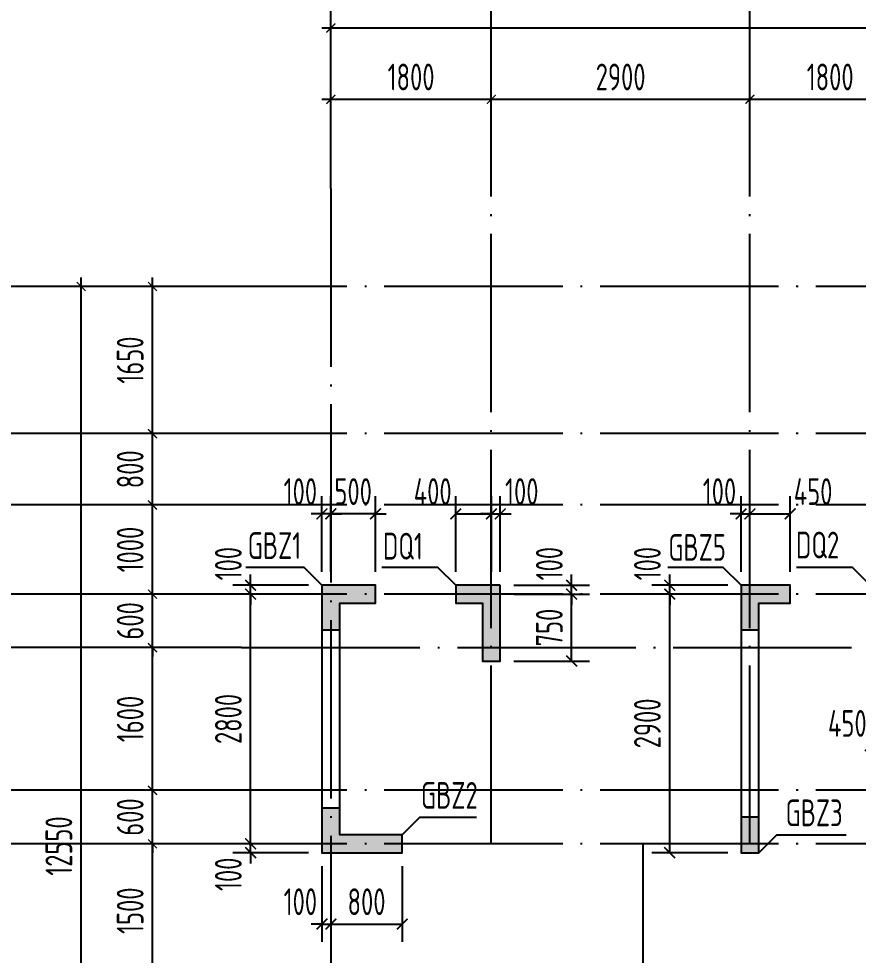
# Model space of a CAD drawing. Extents: x -812054 to 22247, y -644080 to 1003627.
# Drawn here: x -484283 to -474868, y -355476 to -344973 of the extents above; entities that cross this region are included whole.
import ezdxf
from ezdxf.enums import TextEntityAlignment as Align

# ---------------------------------------------------------------- set-up
doc = ezdxf.new("R2010")
doc.units = 0
doc.header["$LTSCALE"] = 1000
doc.linetypes.add('DOTE', pattern=[2.42, 2, -0.2, 0.02, -0.2])
doc.layers.get('0').update_dxf_attribs({"linetype": 'CONTINUOUS'})
doc.layers.get('DEFPOINTS').update_dxf_attribs({"linetype": 'CONTINUOUS'})
for name, color, linetype in [('A-AXIS', 1, 'CONTINUOUS'), ('A-DOTE', 10, 'DOTE'), ('S-Q墙实线', 6, 'CONTINUOUS'), ('S-Q墙标注', 3, 'CONTINUOUS'), ('S-X详图填充', 252, 'CONTINUOUS'), ('S-X详图实线', 4, 'CONTINUOUS'), ('S-Y一般标注', 3, 'CONTINUOUS'), ('S-Z柱编号', 6, 'CONTINUOUS')]:
    doc.layers.add(name, color=color, linetype=linetype)
doc.styles.add('TSSD_DIMENSION', font='Tssdeng.shx', dxfattribs={"width": 0.7, "bigfont": 'tssdchn.shx'})
doc.styles.add('TSSD_REIN', font='tssdeng.shx', dxfattribs={"width": 0.7, "height": 300, "bigfont": 'tssdchn.shx'})
doc.styles.add('结构文字', font='zstxt.shx', dxfattribs={"width": 0.7, "bigfont": 'zshz.shx'})
doc.dimstyles.new('STRUCK', dxfattribs={"dimtxt": 400, "dimasz": 121, "dimexe": 200, "dimexo": 150, "dimgap": 115, "dimtad": 1, "dimdec": 0, "dimdsep": 46, "dimtxsty": '结构文字', "dimblk": 'ARCHTICK', "dimcen": 400, "dimclrd": 3, "dimclre": 3, "dimclrt": 7, "dimadec": 0, "dimazin": 0, "dimtfac": 1, "dimtdec": 0, "dimtix": 1, "dimtmove": 2, "dimatfit": 3, "dimldrblk": '_DIMX', "dimfxl": 1, "dimtolj": 1, "dimtzin": 0, "dimarcsym": 0})
doc.dimstyles.new('TSSD_100_100', dxfattribs={"dimtxt": 300, "dimasz": 100, "dimexe": 100, "dimexo": 250, "dimgap": 100, "dimtad": 1, "dimdec": 0, "dimzin": 0, "dimdsep": 46, "dimtxsty": 'TSSD_DIMENSION', "dimblk": 'ARCHTICK', "dimcen": 0, "dimdle": 100, "dimclrt": 7, "dimadec": 0, "dimazin": 0, "dimtfac": 1, "dimtdec": 0, "dimtix": 1, "dimtmove": 2, "dimatfit": 3, "dimldrblk": 'ARCHTICK', "dimfxl": 1, "dimtolj": 1, "dimtzin": 0, "dimarcsym": 0})

# ---------------------------------------------------------------- blocks, each defined once
blk = doc.blocks.new('_ArchTick')
at = {"color": 0, "linetype": 'ByBlock', "const_width": 0.15}
blk.add_lwpolyline([(-0.5, -0.5), (0.5, 0.5)], dxfattribs=at)
blk = doc.blocks.new('*D137')
at = {"layer": 'DEFPOINTS', "color": 0, "transparency": 16777216}
for p in [(6400, 19250), (4600, 18250), (6400, 18250)]:
    blk.add_point(p, dxfattribs=at)
at = {"layer": 'S-Y一般标注', "color": 0, "lineweight": -2, "transparency": 16777216}
for p, q in [((4600, 18500), (4600, 19350)), ((6400, 18500), (6400, 19350)), ((4500, 19250), (6500, 19250))]:
    blk.add_line(p, q, dxfattribs=at)
at = {"layer": 'S-Y一般标注', "color": 0, "lineweight": -2, "transparency": 16777216, "xscale": 100, "yscale": 100, "zscale": 100, "rotation": 180}
blk.add_blockref('_ArchTick', (4600, 19250), dxfattribs=at)
at = {"layer": 'S-Y一般标注', "color": 0, "lineweight": -2, "transparency": 16777216, "xscale": 100, "yscale": 100, "zscale": 100}
blk.add_blockref('_ArchTick', (6400, 19250), dxfattribs=at)
at = {"layer": 'S-Y一般标注', "color": 7, "transparency": 16777216, "insert": (5500, 19500), "char_height": 300, "attachment_point": 5, "style": 'TSSD_DIMENSION'}
blk.add_mtext('\\A1;1800', dxfattribs=at)
blk = doc.blocks.new('*D138')
at = {"layer": 'DEFPOINTS', "color": 0, "transparency": 16777216}
for p in [(9300, 19250), (6400, 18250), (9300, 18250)]:
    blk.add_point(p, dxfattribs=at)
at = {"layer": 'S-Y一般标注', "color": 0, "lineweight": -2, "transparency": 16777216}
for p, q in [((6400, 18500), (6400, 19350)), ((9300, 18500), (9300, 19350)), ((6300, 19250), (9400, 19250))]:
    blk.add_line(p, q, dxfattribs=at)
at = {"layer": 'S-Y一般标注', "color": 0, "lineweight": -2, "transparency": 16777216, "xscale": 100, "yscale": 100, "zscale": 100, "rotation": 180}
blk.add_blockref('_ArchTick', (6400, 19250), dxfattribs=at)
at = {"layer": 'S-Y一般标注', "color": 0, "lineweight": -2, "transparency": 16777216, "xscale": 100, "yscale": 100, "zscale": 100}
blk.add_blockref('_ArchTick', (9300, 19250), dxfattribs=at)
at = {"layer": 'S-Y一般标注', "color": 7, "transparency": 16777216, "insert": (7850, 19500), "char_height": 300, "attachment_point": 5, "style": 'TSSD_DIMENSION'}
blk.add_mtext('\\A1;2900', dxfattribs=at)
blk = doc.blocks.new('*D139')
at = {"layer": 'DEFPOINTS', "color": 0, "transparency": 16777216}
for p in [(11100, 19250), (9300, 18250), (11100, 18250)]:
    blk.add_point(p, dxfattribs=at)
at = {"layer": 'S-Y一般标注', "color": 0, "lineweight": -2, "transparency": 16777216}
for p, q in [((9300, 18500), (9300, 19350)), ((11100, 18500), (11100, 19350)), ((9200, 19250), (11200, 19250))]:
    blk.add_line(p, q, dxfattribs=at)
at = {"layer": 'S-Y一般标注', "color": 0, "lineweight": -2, "transparency": 16777216, "xscale": 100, "yscale": 100, "zscale": 100, "rotation": 180}
blk.add_blockref('_ArchTick', (9300, 19250), dxfattribs=at)
at = {"layer": 'S-Y一般标注', "color": 0, "lineweight": -2, "transparency": 16777216, "xscale": 100, "yscale": 100, "zscale": 100}
blk.add_blockref('_ArchTick', (11100, 19250), dxfattribs=at)
at = {"layer": 'S-Y一般标注', "color": 7, "transparency": 16777216, "insert": (10200, 19500), "char_height": 300, "attachment_point": 5, "style": 'TSSD_DIMENSION'}
blk.add_mtext('\\A1;1800', dxfattribs=at)
blk = doc.blocks.new('*D159')
at = {"layer": 'DEFPOINTS', "color": 0, "transparency": 16777216}
for p in [(54600, 20050), (4600, 18250), (54600, 18250)]:
    blk.add_point(p, dxfattribs=at)
at = {"layer": 'S-Y一般标注', "color": 0, "lineweight": -2, "transparency": 16777216}
for p, q in [((4600, 18500), (4600, 20150)), ((54600, 18500), (54600, 20150)), ((4500, 20050), (54700, 20050))]:
    blk.add_line(p, q, dxfattribs=at)
at = {"layer": 'S-Y一般标注', "color": 0, "lineweight": -2, "transparency": 16777216, "xscale": 100, "yscale": 100, "zscale": 100, "rotation": 180}
blk.add_blockref('_ArchTick', (4600, 20050), dxfattribs=at)
at = {"layer": 'S-Y一般标注', "color": 0, "lineweight": -2, "transparency": 16777216, "xscale": 100, "yscale": 100, "zscale": 100}
blk.add_blockref('_ArchTick', (54600, 20050), dxfattribs=at)
at = {"layer": 'S-Y一般标注', "color": 7, "transparency": 16777216, "insert": (29600, 20300), "char_height": 300, "attachment_point": 5, "style": 'TSSD_DIMENSION'}
blk.add_mtext('\\A1;50000', dxfattribs=at)
blk = doc.blocks.new('*D161')
at = {"layer": 'DEFPOINTS', "color": 0, "transparency": 16777216}
for p in [(2600, 10900), (3600, 10900), (3600, 9400)]:
    blk.add_point(p, dxfattribs=at)
at = {"layer": 'S-Y一般标注', "color": 0, "lineweight": -2, "transparency": 16777216}
for p, q in [((2600, 9300), (2600, 11000)), ((3350, 10900), (2500, 10900)), ((3350, 9400), (2500, 9400))]:
    blk.add_line(p, q, dxfattribs=at)
at = {"layer": 'S-Y一般标注', "color": 0, "lineweight": -2, "transparency": 16777216, "xscale": 100, "yscale": 100, "zscale": 100}
for p, rotation in [((2600, 10900), 90), ((2600, 9400), 270)]:
    blk.add_blockref('_ArchTick', p, dxfattribs=dict(at, rotation=rotation))
at = {"layer": 'S-Y一般标注', "color": 7, "transparency": 16777216, "insert": (2350, 10150), "char_height": 300, "attachment_point": 5, "rotation": 90, "style": 'TSSD_DIMENSION'}
blk.add_mtext('\\A1;1500', dxfattribs=at)
blk = doc.blocks.new('*D162')
at = {"layer": 'DEFPOINTS', "color": 0, "transparency": 16777216}
for p in [(2600, 11500), (3600, 11500), (3600, 10900)]:
    blk.add_point(p, dxfattribs=at)
at = {"layer": 'S-Y一般标注', "color": 0, "lineweight": -2, "transparency": 16777216}
for p, q in [((2600, 11500), (2600, 11600)), ((3350, 11500), (2500, 11500)), ((2600, 10900), (2600, 11500)), ((3350, 10900), (2500, 10900)), ((2600, 10900), (2600, 10800))]:
    blk.add_line(p, q, dxfattribs=at)
at = {"layer": 'S-Y一般标注', "color": 0, "lineweight": -2, "transparency": 16777216, "xscale": 100, "yscale": 100, "zscale": 100}
for p, rotation in [((2600, 11500), 270), ((2600, 10900), 90)]:
    blk.add_blockref('_ArchTick', p, dxfattribs=dict(at, rotation=rotation))
at = {"layer": 'S-Y一般标注', "color": 7, "transparency": 16777216, "insert": (2350, 11200), "char_height": 300, "attachment_point": 5, "rotation": 90, "style": 'TSSD_DIMENSION'}
blk.add_mtext('\\A1;600', dxfattribs=at)
blk = doc.blocks.new('*D163')
at = {"layer": 'DEFPOINTS', "color": 0, "transparency": 16777216}
for p in [(2600, 13100), (3600, 13100), (3600, 11500)]:
    blk.add_point(p, dxfattribs=at)
at = {"layer": 'S-Y一般标注', "color": 0, "lineweight": -2, "transparency": 16777216}
for p, q in [((2600, 11400), (2600, 13200)), ((3350, 13100), (2500, 13100)), ((3350, 11500), (2500, 11500))]:
    blk.add_line(p, q, dxfattribs=at)
at = {"layer": 'S-Y一般标注', "color": 0, "lineweight": -2, "transparency": 16777216, "xscale": 100, "yscale": 100, "zscale": 100}
for p, rotation in [((2600, 13100), 90), ((2600, 11500), 270)]:
    blk.add_blockref('_ArchTick', p, dxfattribs=dict(at, rotation=rotation))
at = {"layer": 'S-Y一般标注', "color": 7, "transparency": 16777216, "insert": (2350, 12300), "char_height": 300, "attachment_point": 5, "rotation": 90, "style": 'TSSD_DIMENSION'}
blk.add_mtext('\\A1;1600', dxfattribs=at)
blk = doc.blocks.new('*D164')
at = {"layer": 'DEFPOINTS', "color": 0, "transparency": 16777216}
for p in [(2600, 13700), (3600, 13700), (3600, 13100)]:
    blk.add_point(p, dxfattribs=at)
at = {"layer": 'S-Y一般标注', "color": 0, "lineweight": -2, "transparency": 16777216}
for p, q in [((2600, 13700), (2600, 13800)), ((3350, 13700), (2500, 13700)), ((2600, 13100), (2600, 13700)), ((3350, 13100), (2500, 13100)), ((2600, 13100), (2600, 13000))]:
    blk.add_line(p, q, dxfattribs=at)
at = {"layer": 'S-Y一般标注', "color": 0, "lineweight": -2, "transparency": 16777216, "xscale": 100, "yscale": 100, "zscale": 100}
for p, rotation in [((2600, 13700), 270), ((2600, 13100), 90)]:
    blk.add_blockref('_ArchTick', p, dxfattribs=dict(at, rotation=rotation))
at = {"layer": 'S-Y一般标注', "color": 7, "transparency": 16777216, "insert": (2350, 13400), "char_height": 300, "attachment_point": 5, "rotation": 90, "style": 'TSSD_DIMENSION'}
blk.add_mtext('\\A1;600', dxfattribs=at)
blk = doc.blocks.new('*D165')
at = {"layer": 'DEFPOINTS', "color": 0, "transparency": 16777216}
for p in [(2600, 14700), (3600, 14700), (3600, 13700)]:
    blk.add_point(p, dxfattribs=at)
at = {"layer": 'S-Y一般标注', "color": 0, "lineweight": -2, "transparency": 16777216}
for p, q in [((2600, 13600), (2600, 14800)), ((3350, 14700), (2500, 14700)), ((3350, 13700), (2500, 13700))]:
    blk.add_line(p, q, dxfattribs=at)
at = {"layer": 'S-Y一般标注', "color": 0, "lineweight": -2, "transparency": 16777216, "xscale": 100, "yscale": 100, "zscale": 100}
for p, rotation in [((2600, 14700), 90), ((2600, 13700), 270)]:
    blk.add_blockref('_ArchTick', p, dxfattribs=dict(at, rotation=rotation))
at = {"layer": 'S-Y一般标注', "color": 7, "transparency": 16777216, "insert": (2350, 14200), "char_height": 300, "attachment_point": 5, "rotation": 90, "style": 'TSSD_DIMENSION'}
blk.add_mtext('\\A1;1000', dxfattribs=at)
blk = doc.blocks.new('*D166')
at = {"layer": 'DEFPOINTS', "color": 0, "transparency": 16777216}
for p in [(1800, 17150), (3600, 17150), (3600, 4600)]:
    blk.add_point(p, dxfattribs=at)
at = {"layer": 'S-Y一般标注', "color": 0, "lineweight": -2, "transparency": 16777216}
for p, q in [((1800, 4500), (1800, 17250)), ((3350, 17150), (1700, 17150)), ((3350, 4600), (1700, 4600))]:
    blk.add_line(p, q, dxfattribs=at)
at = {"layer": 'S-Y一般标注', "color": 0, "lineweight": -2, "transparency": 16777216, "xscale": 100, "yscale": 100, "zscale": 100}
for p, rotation in [((1800, 17150), 90), ((1800, 4600), 270)]:
    blk.add_blockref('_ArchTick', p, dxfattribs=dict(at, rotation=rotation))
at = {"layer": 'S-Y一般标注', "color": 7, "transparency": 16777216, "insert": (1550, 10875), "char_height": 300, "attachment_point": 5, "rotation": 90, "style": 'TSSD_DIMENSION'}
blk.add_mtext('\\A1;12550', dxfattribs=at)
blk = doc.blocks.new('*D167')
at = {"layer": 'DEFPOINTS', "color": 0, "transparency": 16777216}
for p in [(2600, 15500), (3600, 15500), (3600, 14700)]:
    blk.add_point(p, dxfattribs=at)
at = {"layer": 'S-Y一般标注', "color": 0, "lineweight": -2, "transparency": 16777216}
for p, q in [((2600, 14600), (2600, 15600)), ((3350, 15500), (2500, 15500)), ((3350, 14700), (2500, 14700))]:
    blk.add_line(p, q, dxfattribs=at)
at = {"layer": 'S-Y一般标注', "color": 0, "lineweight": -2, "transparency": 16777216, "xscale": 100, "yscale": 100, "zscale": 100}
for p, rotation in [((2600, 15500), 90), ((2600, 14700), 270)]:
    blk.add_blockref('_ArchTick', p, dxfattribs=dict(at, rotation=rotation))
at = {"layer": 'S-Y一般标注', "color": 7, "transparency": 16777216, "insert": (2350, 15100), "char_height": 300, "attachment_point": 5, "rotation": 90, "style": 'TSSD_DIMENSION'}
blk.add_mtext('\\A1;800', dxfattribs=at)
blk = doc.blocks.new('*D198')
at = {"layer": 'DEFPOINTS', "color": 0, "transparency": 16777216}
for p in [(2600, 17150), (3600, 17150), (3600, 15500)]:
    blk.add_point(p, dxfattribs=at)
at = {"layer": 'S-Y一般标注', "color": 0, "lineweight": -2, "transparency": 16777216}
for p, q in [((2600, 15400), (2600, 17250)), ((3350, 17150), (2500, 17150)), ((3350, 15500), (2500, 15500))]:
    blk.add_line(p, q, dxfattribs=at)
at = {"layer": 'S-Y一般标注', "color": 0, "lineweight": -2, "transparency": 16777216, "xscale": 100, "yscale": 100, "zscale": 100}
for p, rotation in [((2600, 17150), 90), ((2600, 15500), 270)]:
    blk.add_blockref('_ArchTick', p, dxfattribs=dict(at, rotation=rotation))
at = {"layer": 'S-Y一般标注', "color": 7, "transparency": 16777216, "insert": (2350, 16325), "char_height": 300, "attachment_point": 5, "rotation": 90, "style": 'TSSD_DIMENSION'}
blk.add_mtext('\\A1;1650', dxfattribs=at)
blk = doc.blocks.new('*D2010')
at = {"layer": 'DEFPOINTS', "color": 0, "transparency": 16777216}
for p in [(-481683, -354226), (-480883, -354226), (-480883, -354326)]:
    blk.add_point(p, dxfattribs=at)
at = {"layer": 'S-Q墙标注', "color": 3, "lineweight": -2, "transparency": 16777216}
for p, q in [((-481683, -354226), (-481683, -354105)), ((-481033, -354226), (-481883, -354226)), ((-481683, -354326), (-481683, -354226)), ((-481033, -354326), (-481883, -354326)), ((-481683, -354326), (-481683, -354447))]:
    blk.add_line(p, q, dxfattribs=at)
at = {"layer": 'S-Q墙标注', "color": 3, "lineweight": -2, "transparency": 16777216, "xscale": 121, "yscale": 121, "zscale": 121}
for p, rotation in [((-481683, -354226), 270), ((-481683, -354326), 90)]:
    blk.add_blockref('_ArchTick', p, dxfattribs=dict(at, rotation=rotation))
at = {"layer": 'S-Q墙标注', "color": 7, "transparency": 16777216, "insert": (-481933, -354568), "char_height": 300, "attachment_point": 5, "rotation": 90, "style": 'TSSD_REIN'}
blk.add_mtext('\\A1;100', dxfattribs=at)
blk = doc.blocks.new('_DIMX')
blk.add_line((-150, 0), (150, 0))
at = {"const_width": 50}
blk.add_lwpolyline([(-70, -70), (70, 70)], dxfattribs=at)
blk = doc.blocks.new('*D2011')
at = {"layer": 'DEFPOINTS', "color": 0, "transparency": 16777216}
for p in [(-481683, -351426), (-480883, -351426), (-480883, -354226)]:
    blk.add_point(p, dxfattribs=at)
at = {"layer": 'S-Q墙标注', "color": 3, "lineweight": -2, "transparency": 16777216}
for p, q in [((-481033, -351426), (-481883, -351426)), ((-481683, -354226), (-481683, -351426)), ((-481033, -354226), (-481883, -354226))]:
    blk.add_line(p, q, dxfattribs=at)
at = {"layer": 'S-Q墙标注', "color": 3, "lineweight": -2, "transparency": 16777216, "xscale": 121, "yscale": 121, "zscale": 121}
for p, rotation in [((-481683, -351426), 90), ((-481683, -354226), 270)]:
    blk.add_blockref('_ArchTick', p, dxfattribs=dict(at, rotation=rotation))
at = {"layer": 'S-Q墙标注', "color": 7, "transparency": 16777216, "insert": (-481933, -352826), "char_height": 300, "attachment_point": 5, "rotation": 90, "style": 'TSSD_REIN'}
blk.add_mtext('\\A1;2800', dxfattribs=at)
blk = doc.blocks.new('*D2012')
at = {"layer": 'DEFPOINTS', "color": 0, "transparency": 16777216}
for p in [(-481683, -351326), (-480883, -351326), (-480883, -351426)]:
    blk.add_point(p, dxfattribs=at)
at = {"layer": 'S-Q墙标注', "color": 3, "lineweight": -2, "transparency": 16777216}
for p, q in [((-481683, -351326), (-481683, -351205)), ((-481033, -351326), (-481883, -351326)), ((-481683, -351426), (-481683, -351326)), ((-481033, -351426), (-481883, -351426)), ((-481683, -351426), (-481683, -351547))]:
    blk.add_line(p, q, dxfattribs=at)
at = {"layer": 'S-Q墙标注', "color": 3, "lineweight": -2, "transparency": 16777216, "xscale": 121, "yscale": 121, "zscale": 121}
for p, rotation in [((-481683, -351326), 270), ((-481683, -351426), 90)]:
    blk.add_blockref('_ArchTick', p, dxfattribs=dict(at, rotation=rotation))
at = {"layer": 'S-Q墙标注', "color": 7, "transparency": 16777216, "insert": (-481933, -351084), "char_height": 300, "attachment_point": 5, "rotation": 90, "style": 'TSSD_REIN'}
blk.add_mtext('\\A1;100', dxfattribs=at)
blk = doc.blocks.new('*D2013')
at = {"layer": 'DEFPOINTS', "color": 0, "transparency": 16777216}
for p in [(-480883, -354326), (-480783, -354326), (-480783, -355126)]:
    blk.add_point(p, dxfattribs=at)
at = {"layer": 'S-Q墙标注', "color": 3, "lineweight": -2, "transparency": 16777216}
for p, q in [((-480883, -354476), (-480883, -355326)), ((-480783, -354476), (-480783, -355326)), ((-480883, -355126), (-481004, -355126)), ((-480883, -355126), (-480783, -355126)), ((-480783, -355126), (-480662, -355126))]:
    blk.add_line(p, q, dxfattribs=at)
at = {"layer": 'S-Q墙标注', "color": 3, "lineweight": -2, "transparency": 16777216, "xscale": 121, "yscale": 121, "zscale": 121}
blk.add_blockref('_ArchTick', (-480883, -355126), dxfattribs=at)
at = {"layer": 'S-Q墙标注', "color": 3, "lineweight": -2, "transparency": 16777216, "xscale": 121, "yscale": 121, "zscale": 121, "rotation": 180}
blk.add_blockref('_ArchTick', (-480783, -355126), dxfattribs=at)
at = {"layer": 'S-Q墙标注', "color": 7, "transparency": 16777216, "insert": (-481125, -354876), "char_height": 300, "attachment_point": 5, "style": 'TSSD_REIN'}
blk.add_mtext('\\A1;100', dxfattribs=at)
blk = doc.blocks.new('*D2014')
at = {"layer": 'DEFPOINTS', "color": 0, "transparency": 16777216}
for p in [(-480783, -354326), (-479983, -354326), (-479983, -355126)]:
    blk.add_point(p, dxfattribs=at)
at = {"layer": 'S-Q墙标注', "color": 3, "lineweight": -2, "transparency": 16777216}
for p, q in [((-480783, -354476), (-480783, -355326)), ((-479983, -354476), (-479983, -355326)), ((-480783, -355126), (-479983, -355126))]:
    blk.add_line(p, q, dxfattribs=at)
at = {"layer": 'S-Q墙标注', "color": 3, "lineweight": -2, "transparency": 16777216, "xscale": 121, "yscale": 121, "zscale": 121, "rotation": 180}
blk.add_blockref('_ArchTick', (-480783, -355126), dxfattribs=at)
at = {"layer": 'S-Q墙标注', "color": 3, "lineweight": -2, "transparency": 16777216, "xscale": 121, "yscale": 121, "zscale": 121}
blk.add_blockref('_ArchTick', (-479983, -355126), dxfattribs=at)
at = {"layer": 'S-Q墙标注', "color": 7, "transparency": 16777216, "insert": (-480383, -354876), "char_height": 300, "attachment_point": 5, "style": 'TSSD_REIN'}
blk.add_mtext('\\A1;800', dxfattribs=at)
blk = doc.blocks.new('*D2017')
at = {"layer": 'DEFPOINTS', "color": 0, "transparency": 16777216}
for p in [(-480783, -350526), (-480783, -351326), (-480283, -351326)]:
    blk.add_point(p, dxfattribs=at)
at = {"layer": 'S-Q墙标注', "color": 3, "lineweight": -2, "transparency": 16777216}
for p, q in [((-480783, -351176), (-480783, -350326)), ((-480283, -351176), (-480283, -350326)), ((-480783, -350526), (-480904, -350526)), ((-480283, -350526), (-480783, -350526)), ((-480283, -350526), (-480162, -350526))]:
    blk.add_line(p, q, dxfattribs=at)
at = {"layer": 'S-Q墙标注', "color": 3, "lineweight": -2, "transparency": 16777216, "xscale": 121, "yscale": 121, "zscale": 121}
blk.add_blockref('_ArchTick', (-480783, -350526), dxfattribs=at)
at = {"layer": 'S-Q墙标注', "color": 3, "lineweight": -2, "transparency": 16777216, "xscale": 121, "yscale": 121, "zscale": 121, "rotation": 180}
blk.add_blockref('_ArchTick', (-480283, -350526), dxfattribs=at)
at = {"layer": 'S-Q墙标注', "color": 7, "transparency": 16777216, "insert": (-480533, -350276), "char_height": 300, "attachment_point": 5, "style": 'TSSD_REIN'}
blk.add_mtext('\\A1;500', dxfattribs=at)
blk = doc.blocks.new('*D2018')
at = {"layer": 'DEFPOINTS', "color": 0, "transparency": 16777216}
for p in [(-480883, -350526), (-480883, -351326), (-480783, -351326)]:
    blk.add_point(p, dxfattribs=at)
at = {"layer": 'S-Q墙标注', "color": 3, "lineweight": -2, "transparency": 16777216}
for p, q in [((-480883, -351176), (-480883, -350326)), ((-480783, -351176), (-480783, -350326)), ((-480883, -350526), (-481004, -350526)), ((-480783, -350526), (-480883, -350526)), ((-480783, -350526), (-480662, -350526))]:
    blk.add_line(p, q, dxfattribs=at)
at = {"layer": 'S-Q墙标注', "color": 3, "lineweight": -2, "transparency": 16777216, "xscale": 121, "yscale": 121, "zscale": 121}
blk.add_blockref('_ArchTick', (-480883, -350526), dxfattribs=at)
at = {"layer": 'S-Q墙标注', "color": 3, "lineweight": -2, "transparency": 16777216, "xscale": 121, "yscale": 121, "zscale": 121, "rotation": 180}
blk.add_blockref('_ArchTick', (-480783, -350526), dxfattribs=at)
at = {"layer": 'S-Q墙标注', "color": 7, "transparency": 16777216, "insert": (-481125, -350276), "char_height": 300, "attachment_point": 5, "style": 'TSSD_REIN'}
blk.add_mtext('\\A1;100', dxfattribs=at)
blk = doc.blocks.new('*D2027')
at = {"layer": 'DEFPOINTS', "color": 0, "transparency": 16777216}
for p in [(-478883, -351426), (-478083, -351426), (-478883, -352176)]:
    blk.add_point(p, dxfattribs=at)
at = {"layer": 'S-Q墙标注', "color": 3, "lineweight": -2, "transparency": 16777216}
for p, q in [((-478733, -351426), (-477883, -351426)), ((-478083, -352176), (-478083, -351426)), ((-478733, -352176), (-477883, -352176))]:
    blk.add_line(p, q, dxfattribs=at)
at = {"layer": 'S-Q墙标注', "color": 3, "lineweight": -2, "transparency": 16777216, "xscale": 121, "yscale": 121, "zscale": 121}
for p, rotation in [((-478083, -351426), 90), ((-478083, -352176), 270)]:
    blk.add_blockref('_ArchTick', p, dxfattribs=dict(at, rotation=rotation))
at = {"layer": 'S-Q墙标注', "color": 7, "transparency": 16777216, "insert": (-478333, -351801), "char_height": 300, "attachment_point": 5, "rotation": 90, "style": 'TSSD_REIN'}
blk.add_mtext('\\A1;750', dxfattribs=at)
blk = doc.blocks.new('*D2028')
at = {"layer": 'DEFPOINTS', "color": 0, "transparency": 16777216}
for p in [(-478883, -351326), (-478083, -351326), (-478883, -351426)]:
    blk.add_point(p, dxfattribs=at)
at = {"layer": 'S-Q墙标注', "color": 3, "lineweight": -2, "transparency": 16777216}
for p, q in [((-478083, -351326), (-478083, -351205)), ((-478733, -351326), (-477883, -351326)), ((-478083, -351426), (-478083, -351326)), ((-478733, -351426), (-477883, -351426)), ((-478083, -351426), (-478083, -351547))]:
    blk.add_line(p, q, dxfattribs=at)
at = {"layer": 'S-Q墙标注', "color": 3, "lineweight": -2, "transparency": 16777216, "xscale": 121, "yscale": 121, "zscale": 121}
for p, rotation in [((-478083, -351326), 270), ((-478083, -351426), 90)]:
    blk.add_blockref('_ArchTick', p, dxfattribs=dict(at, rotation=rotation))
at = {"layer": 'S-Q墙标注', "color": 7, "transparency": 16777216, "insert": (-478333, -351084), "char_height": 300, "attachment_point": 5, "rotation": 90, "style": 'TSSD_REIN'}
blk.add_mtext('\\A1;100', dxfattribs=at)
blk = doc.blocks.new('*D2029')
at = {"layer": 'DEFPOINTS', "color": 0, "transparency": 16777216}
for p in [(-478983, -350526), (-479383, -351326), (-478983, -351326)]:
    blk.add_point(p, dxfattribs=at)
at = {"layer": 'S-Q墙标注', "color": 3, "lineweight": -2, "transparency": 16777216}
for p, q in [((-479383, -351176), (-479383, -350326)), ((-478983, -351176), (-478983, -350326)), ((-479383, -350526), (-478983, -350526))]:
    blk.add_line(p, q, dxfattribs=at)
at = {"layer": 'S-Q墙标注', "color": 3, "lineweight": -2, "transparency": 16777216, "xscale": 121, "yscale": 121, "zscale": 121, "rotation": 180}
blk.add_blockref('_ArchTick', (-479383, -350526), dxfattribs=at)
at = {"layer": 'S-Q墙标注', "color": 3, "lineweight": -2, "transparency": 16777216, "xscale": 121, "yscale": 121, "zscale": 121}
blk.add_blockref('_ArchTick', (-478983, -350526), dxfattribs=at)
at = {"layer": 'S-Q墙标注', "color": 7, "transparency": 16777216, "insert": (-479641, -350276), "char_height": 300, "attachment_point": 5, "style": 'TSSD_REIN'}
blk.add_mtext('\\A1;400', dxfattribs=at)
blk = doc.blocks.new('*D2030')
at = {"layer": 'DEFPOINTS', "color": 0, "transparency": 16777216}
for p in [(-478883, -350526), (-478983, -351326), (-478883, -351326)]:
    blk.add_point(p, dxfattribs=at)
at = {"layer": 'S-Q墙标注', "color": 3, "lineweight": -2, "transparency": 16777216}
for p, q in [((-478983, -351176), (-478983, -350326)), ((-478883, -351176), (-478883, -350326)), ((-478983, -350526), (-479104, -350526)), ((-478983, -350526), (-478883, -350526)), ((-478883, -350526), (-478762, -350526))]:
    blk.add_line(p, q, dxfattribs=at)
at = {"layer": 'S-Q墙标注', "color": 3, "lineweight": -2, "transparency": 16777216, "xscale": 121, "yscale": 121, "zscale": 121}
blk.add_blockref('_ArchTick', (-478983, -350526), dxfattribs=at)
at = {"layer": 'S-Q墙标注', "color": 3, "lineweight": -2, "transparency": 16777216, "xscale": 121, "yscale": 121, "zscale": 121, "rotation": 180}
blk.add_blockref('_ArchTick', (-478883, -350526), dxfattribs=at)
at = {"layer": 'S-Q墙标注', "color": 7, "transparency": 16777216, "insert": (-478642, -350276), "char_height": 300, "attachment_point": 5, "style": 'TSSD_REIN'}
blk.add_mtext('\\A1;100', dxfattribs=at)
blk = doc.blocks.new('*D2031')
at = {"layer": 'DEFPOINTS', "color": 0, "transparency": 16777216}
for p in [(-476983, -351426), (-476183, -351426), (-476183, -354326)]:
    blk.add_point(p, dxfattribs=at)
at = {"layer": 'S-Q墙标注', "color": 3, "lineweight": -2, "transparency": 16777216}
for p, q in [((-476333, -351426), (-477183, -351426)), ((-476983, -354326), (-476983, -351426)), ((-476333, -354326), (-477183, -354326))]:
    blk.add_line(p, q, dxfattribs=at)
at = {"layer": 'S-Q墙标注', "color": 3, "lineweight": -2, "transparency": 16777216, "xscale": 121, "yscale": 121, "zscale": 121}
for p, rotation in [((-476983, -351426), 90), ((-476983, -354326), 270)]:
    blk.add_blockref('_ArchTick', p, dxfattribs=dict(at, rotation=rotation))
at = {"layer": 'S-Q墙标注', "color": 7, "transparency": 16777216, "insert": (-477233, -352876), "char_height": 300, "attachment_point": 5, "rotation": 90, "style": 'TSSD_REIN'}
blk.add_mtext('\\A1;2900', dxfattribs=at)
blk = doc.blocks.new('*D2032')
at = {"layer": 'DEFPOINTS', "color": 0, "transparency": 16777216}
for p in [(-476983, -351326), (-476183, -351326), (-476183, -351426)]:
    blk.add_point(p, dxfattribs=at)
at = {"layer": 'S-Q墙标注', "color": 3, "lineweight": -2, "transparency": 16777216}
for p, q in [((-476983, -351326), (-476983, -351205)), ((-476333, -351326), (-477183, -351326)), ((-476983, -351426), (-476983, -351326)), ((-476333, -351426), (-477183, -351426)), ((-476983, -351426), (-476983, -351547))]:
    blk.add_line(p, q, dxfattribs=at)
at = {"layer": 'S-Q墙标注', "color": 3, "lineweight": -2, "transparency": 16777216, "xscale": 121, "yscale": 121, "zscale": 121}
for p, rotation in [((-476983, -351326), 270), ((-476983, -351426), 90)]:
    blk.add_blockref('_ArchTick', p, dxfattribs=dict(at, rotation=rotation))
at = {"layer": 'S-Q墙标注', "color": 7, "transparency": 16777216, "insert": (-477233, -351084), "char_height": 300, "attachment_point": 5, "rotation": 90, "style": 'TSSD_REIN'}
blk.add_mtext('\\A1;100', dxfattribs=at)
blk = doc.blocks.new('*D2033')
at = {"layer": 'DEFPOINTS', "color": 0, "transparency": 16777216}
for p in [(-476083, -350526), (-476183, -351326), (-476083, -351326)]:
    blk.add_point(p, dxfattribs=at)
at = {"layer": 'S-Q墙标注', "color": 3, "lineweight": -2, "transparency": 16777216}
for p, q in [((-476183, -351176), (-476183, -350326)), ((-476083, -351176), (-476083, -350326)), ((-476183, -350526), (-476304, -350526)), ((-476183, -350526), (-476083, -350526)), ((-476083, -350526), (-475962, -350526))]:
    blk.add_line(p, q, dxfattribs=at)
at = {"layer": 'S-Q墙标注', "color": 3, "lineweight": -2, "transparency": 16777216, "xscale": 121, "yscale": 121, "zscale": 121}
blk.add_blockref('_ArchTick', (-476183, -350526), dxfattribs=at)
at = {"layer": 'S-Q墙标注', "color": 3, "lineweight": -2, "transparency": 16777216, "xscale": 121, "yscale": 121, "zscale": 121, "rotation": 180}
blk.add_blockref('_ArchTick', (-476083, -350526), dxfattribs=at)
at = {"layer": 'S-Q墙标注', "color": 7, "transparency": 16777216, "insert": (-476425, -350276), "char_height": 300, "attachment_point": 5, "style": 'TSSD_REIN'}
blk.add_mtext('\\A1;100', dxfattribs=at)
blk = doc.blocks.new('*D2034')
at = {"layer": 'DEFPOINTS', "color": 0, "transparency": 16777216}
for p in [(-475633, -350526), (-476083, -351326), (-475633, -351326)]:
    blk.add_point(p, dxfattribs=at)
at = {"layer": 'S-Q墙标注', "color": 3, "lineweight": -2, "transparency": 16777216}
for p, q in [((-476083, -351176), (-476083, -350326)), ((-475633, -351176), (-475633, -350326)), ((-476083, -350526), (-475633, -350526))]:
    blk.add_line(p, q, dxfattribs=at)
at = {"layer": 'S-Q墙标注', "color": 3, "lineweight": -2, "transparency": 16777216, "xscale": 121, "yscale": 121, "zscale": 121, "rotation": 180}
blk.add_blockref('_ArchTick', (-476083, -350526), dxfattribs=at)
at = {"layer": 'S-Q墙标注', "color": 3, "lineweight": -2, "transparency": 16777216, "xscale": 121, "yscale": 121, "zscale": 121}
blk.add_blockref('_ArchTick', (-475633, -350526), dxfattribs=at)
at = {"layer": 'S-Q墙标注', "color": 7, "transparency": 16777216, "insert": (-475375, -350276), "char_height": 300, "attachment_point": 5, "style": 'TSSD_REIN'}
blk.add_mtext('\\A1;450', dxfattribs=at)
blk = doc.blocks.new('*D2037')
at = {"layer": 'DEFPOINTS', "color": 0, "transparency": 16777216}
for p in [(-474733, -352326), (-474283, -352326), (-474283, -353126)]:
    blk.add_point(p, dxfattribs=at)
at = {"layer": 'S-Q墙标注', "color": 3, "lineweight": -2, "transparency": 16777216}
for p, q in [((-474733, -352476), (-474733, -353326)), ((-474283, -352476), (-474283, -353326)), ((-474733, -353126), (-474283, -353126))]:
    blk.add_line(p, q, dxfattribs=at)
at = {"layer": 'S-Q墙标注', "color": 3, "lineweight": -2, "transparency": 16777216, "xscale": 121, "yscale": 121, "zscale": 121, "rotation": 180}
blk.add_blockref('_ArchTick', (-474733, -353126), dxfattribs=at)
at = {"layer": 'S-Q墙标注', "color": 3, "lineweight": -2, "transparency": 16777216, "xscale": 121, "yscale": 121, "zscale": 121}
blk.add_blockref('_ArchTick', (-474283, -353126), dxfattribs=at)
at = {"layer": 'S-Q墙标注', "color": 7, "transparency": 16777216, "insert": (-474991, -352876), "char_height": 300, "attachment_point": 5, "style": 'TSSD_REIN'}
blk.add_mtext('\\A1;450', dxfattribs=at)
blk = doc.blocks.new('20210726.16395156')
at = {"layer": 'A-AXIS'}
for p, q in [((4600, 18249.9), (4600, 21049.9)), ((6400, 18249.9), (6400, 21049.9)), ((9300, 18249.9), (9300, 21049.9)), ((3600, 17150), (800, 17150)), ((3600, 15500), (800, 15500)), ((3600, 14700), (800, 14700)), ((3600, 13700), (800, 13700)), ((3600, 13100.3), (800, 13100.3)), ((3600, 11500), (800, 11500)), ((3600, 10900), (800, 10900))]:
    blk.add_line(p, q, dxfattribs=at)
at = {"layer": 'A-DOTE'}
for p, q in [((4600, 18249.9), (4600, 3600)), ((6400, 10900), (6400, 18249.9)), ((9300, 10900), (9300, 18249.9)), ((55600, 17150), (3600, 17150)), ((55600, 15500), (3600, 15500)), ((55600, 14700), (3600, 14700)), ((55600, 13700), (3600, 13700)), ((3600, 13100.3), (55600, 13100.3)), ((55600, 11500), (3600, 11500)), ((55600, 10900), (3600, 10900)), ((8100, 10900), (8100, 3600))]:
    blk.add_line(p, q, dxfattribs=at)
at = {"layer": 'S-Y一般标注'}
for base, p1, p2, picture, middle in [((54600, 20049.9), (4600, 18249.9), (54600, 18249.9), '*D159', (29600, 20299.9)), ((6400, 19249.9), (4600, 18249.9), (6400, 18249.9), '*D137', (5500, 19499.9)), ((9300, 19249.9), (6400, 18249.9), (9300, 18249.9), '*D138', (7850, 19499.9)), ((11100, 19249.9), (9300, 18249.9), (11100, 18249.9), '*D139', (10200, 19499.9))]:
    dim = blk.add_linear_dim(base=base, p1=p1, p2=p2, dimstyle='TSSD_100_100', dxfattribs=at)
    dim.commit()
    dim.dimension.update_dxf_attribs({"geometry": picture, "text_midpoint": middle})
for base, p1, p2, picture, middle in [((1800, 17150), (3600, 4600), (3600, 17150), '*D166', (1550, 10875)), ((2600, 17150), (3600, 15500), (3600, 17150), '*D198', (2350, 16325)), ((2600, 15500), (3600, 14700), (3600, 15500), '*D167', (2350, 15100)), ((2600, 14700), (3600, 13700), (3600, 14700), '*D165', (2350, 14200)), ((2600, 13700), (3600, 13100.3), (3600, 13700), '*D164', (2350, 13400.2)), ((2600, 13100.3), (3600, 11500), (3600, 13100.3), '*D163', (2350, 12300.2)), ((2600, 11500), (3600, 10900), (3600, 11500), '*D162', (2350, 11200)), ((2600, 10900), (3600, 9400), (3600, 10900), '*D161', (2350, 10150))]:
    dim = blk.add_linear_dim(base=base, p1=p1, p2=p2, angle=90, dimstyle='TSSD_100_100', dxfattribs=at)
    dim.commit()
    dim.dimension.update_dxf_attribs({"geometry": picture, "text_midpoint": middle})

msp = doc.modelspace()

# ---------------------------------------------------------------- hatches: boundary and pattern name
at = {"layer": 'S-X详图填充'}
h = msp.add_hatch(color=256, dxfattribs=at)
h.dxf.hatch_style = 1
h.paths.add_polyline_path([(-480883.47, -351826.27), (-480683.47, -351826.27), (-480683.47, -351526.27), (-480283.47, -351526.27), (-480283.47, -351326.27), (-480883.47, -351326.27)])
h = msp.add_hatch(color=256, dxfattribs=at)
h.dxf.hatch_style = 1
h.paths.add_polyline_path([(-478883.46, -351326.27), (-479383.37, -351326.28), (-479383.37, -351526.28), (-479083.46, -351526.27), (-479083.46, -352176.25), (-478883.46, -352176.25)])
h = msp.add_hatch(color=256, dxfattribs=at)
h.dxf.hatch_style = 1
h.paths.add_polyline_path([(-476183.46, -351826.27), (-475983.46, -351826.27), (-475983.46, -351526.27), (-475633.46, -351526.27), (-475633.46, -351326.27), (-476183.46, -351326.27)])
h = msp.add_hatch(color=256, dxfattribs=at)
h.dxf.hatch_style = 1
h.paths.add_polyline_path([(-480683.47, -353826.27), (-480883.47, -353826.27), (-480883.47, -354326.27), (-479983.46, -354326.27), (-479983.46, -354126.27), (-480683.47, -354126.27)])
h = msp.add_hatch(color=256, dxfattribs=at)
h.dxf.hatch_style = 1
h.paths.add_polyline_path([(-475983.46, -353926.27), (-476183.46, -353926.27), (-476183.46, -354326.27), (-475983.46, -354326.27)])

# ---------------------------------------------------------------- linework, layer by layer
at = {"layer": 'S-Q墙实线'}
for points in [[(-480683.47, -351526.27), (-480283.47, -351526.27), (-480283.47, -351326.27), (-480883.47, -351326.27), (-480883.47, -354326.27), (-479983.46, -354326.27), (-479983.46, -354126.27), (-480683.47, -354126.27)], [(-478883.46, -351326.27), (-479383.37, -351326.28), (-479383.37, -351526.28), (-479083.46, -351526.27), (-479083.46, -352176.25), (-478883.46, -352176.25)], [(-475983.46, -351526.27), (-475633.46, -351526.27), (-475633.46, -351326.27), (-476183.46, -351326.27), (-476183.46, -354326.27), (-475983.46, -354326.27)]]:
    msp.add_lwpolyline(points, close=True, dxfattribs=at)
at = {"layer": 'S-X详图实线'}
for points in [[(-480883.47, -351826.27), (-480683.47, -351826.27), (-480683.47, -351526.27), (-480283.47, -351526.27), (-480283.47, -351326.27), (-480883.47, -351326.27), (-480883.47, -351826.27)], [(-478883.46, -351326.27), (-479383.37, -351326.28), (-479383.37, -351526.28), (-479083.46, -351526.27), (-479083.46, -352176.25), (-478883.46, -352176.25), (-478883.46, -351326.27)], [(-476183.46, -351826.27), (-475983.46, -351826.27), (-475983.46, -351526.27), (-475633.46, -351526.27), (-475633.46, -351326.27), (-476183.46, -351326.27), (-476183.46, -351826.27)], [(-480683.47, -353826.27), (-480883.47, -353826.27), (-480883.47, -354326.27), (-479983.46, -354326.27), (-479983.46, -354126.27), (-480683.47, -354126.27), (-480683.47, -353826.27)], [(-475983.46, -353926.27), (-476183.46, -353926.27), (-476183.46, -354326.27), (-475983.46, -354326.27), (-475983.46, -353926.27)]]:
    msp.add_lwpolyline(points, close=True, dxfattribs=at)
at = {"layer": 'S-Z柱编号', "color": 7}
for points in [[(-480883.47, -351326.27), (-481083.47, -351126.27), (-481735.04, -351126.27)], [(-479383.37, -351326.27), (-479583.37, -351126.27), (-480210.84, -351126.27)], [(-476183.46, -351326.27), (-476383.46, -351126.27), (-477003.54, -351126.27)], [(-474733.37, -351326.27), (-474933.37, -351126.27), (-475561.8, -351126.27)], [(-479983.46, -354126.27), (-479783.46, -353926.27), (-479150.39, -353926.27)], [(-475983.46, -354326.27), (-475783.46, -354126.27), (-475003.54, -354126.27)]]:
    msp.add_lwpolyline(points, dxfattribs=at)

# ---------------------------------------------------------------- block references
at = {"layer": 'A-DOTE'}
msp.add_blockref('20210726.16395156', (-485383.47, -365126.32), dxfattribs=at)

# ---------------------------------------------------------------- texts
at = {"layer": 'S-Z柱编号', "color": 7, "style": 'TSSD_REIN', "width": 0.7}
for s, p in [('GBZ1', (-481715.24, -351121.8)), ('DQ1', (-480199.09, -351127.99)), ('GBZ5', (-476998.13, -351142.58)), ('DQ2', (-475566.64, -351115.48)), ('GBZ2', (-479772.57, -353922.77)), ('GBZ3', (-475683.46, -354119.1))]:
    msp.add_text(s, height=300, dxfattribs=at).set_placement(p, align=Align.BOTTOM_LEFT)

# ---------------------------------------------------------------- dimensions: what is measured, and where the dimension line sits
at = {"layer": 'S-Q墙标注'}
for base, p1, p2, angle, picture, middle in [((-480883.48, -350526.27), (-480783.47, -351326.27), (-480883.48, -351326.27), 180, '*D2018', (-481125.4, -350276.27)), ((-481683.47, -351326.27), (-480883.47, -351426.27), (-480883.47, -351326.27), 90, '*D2012', (-481933.47, -351084.35)), ((-478083.46, -351326.27), (-478883.46, -351426.27), (-478883.46, -351326.27), 90, '*D2028', (-478333.46, -351084.35)), ((-476983.46, -351326.27), (-476183.46, -351426.27), (-476183.46, -351326.27), 90, '*D2032', (-477233.46, -351084.35)), ((-481683.47, -354226.27), (-480883.47, -354326.27), (-480883.47, -354226.27), 90, '*D2010', (-481933.47, -354568.2))]:
    dim = msp.add_linear_dim(base=base, p1=p1, p2=p2, angle=angle, dimstyle='STRUCK', override={"dimtxt": 300, "dimgap": 100, "dimtxsty": 'TSSD_REIN'}, dxfattribs=at)
    dim.commit()
    dim.dimension.update_dxf_attribs({"geometry": picture, "text_midpoint": middle, "dimtype": 160})
for base, p1, p2, angle, picture, middle in [((-480783.47, -350526.27), (-480283.47, -351326.27), (-480783.47, -351326.27), 180, '*D2017', (-480533.47, -350276.27)), ((-481683.47, -351426.27), (-480883.47, -354226.27), (-480883.47, -351426.27), 90, '*D2011', (-481933.47, -352826.27)), ((-478083.46, -351426.27), (-478883.46, -352176.25), (-478883.46, -351426.27), 90, '*D2027', (-478333.46, -351801.26)), ((-476983.46, -351426.27), (-476183.46, -354326.27), (-476183.46, -351426.27), 90, '*D2031', (-477233.46, -352876.27))]:
    dim = msp.add_linear_dim(base=base, p1=p1, p2=p2, angle=angle, dimstyle='STRUCK', override={"dimtxt": 300, "dimgap": 100, "dimtxsty": 'TSSD_REIN'}, dxfattribs=at)
    dim.commit()
    dim.dimension.update_dxf_attribs({"geometry": picture, "text_midpoint": middle})
for base, p1, p2, picture, middle in [((-478983.47, -350526.27), (-479383.37, -351326.27), (-478983.47, -351326.27), '*D2029', (-479641.45, -350276.27)), ((-478883.46, -350526.27), (-478983.47, -351326.27), (-478883.46, -351326.27), '*D2030', (-478641.53, -350276.27)), ((-476083.47, -350526.27), (-476183.46, -351326.27), (-476083.47, -351326.27), '*D2033', (-476425.38, -350276.27)), ((-475633.46, -350526.27), (-476083.47, -351326.27), (-475633.46, -351326.27), '*D2034', (-475375.38, -350276.27)), ((-474283.47, -353126.27), (-474733.37, -352326.27), (-474283.47, -352326.27), '*D2037', (-474991.45, -352876.27)), ((-480783.47, -355126.27), (-480883.47, -354326.27), (-480783.47, -354326.27), '*D2013', (-481125.39, -354876.27))]:
    dim = msp.add_linear_dim(base=base, p1=p1, p2=p2, dimstyle='STRUCK', override={"dimtxt": 300, "dimgap": 100, "dimtxsty": 'TSSD_REIN'}, dxfattribs=at)
    dim.commit()
    dim.dimension.update_dxf_attribs({"geometry": picture, "text_midpoint": middle, "dimtype": 160})
dim = msp.add_linear_dim(base=(-479983.46, -355126.27), p1=(-480783.47, -354326.27), p2=(-479983.46, -354326.27), dimstyle='STRUCK', override={"dimtxt": 300, "dimgap": 100, "dimtxsty": 'TSSD_REIN'}, dxfattribs=at)
dim.commit()
dim.dimension.update_dxf_attribs({"geometry": '*D2014', "text_midpoint": (-480383.46, -354876.27)})

doc.saveas('drawing.dxf')
